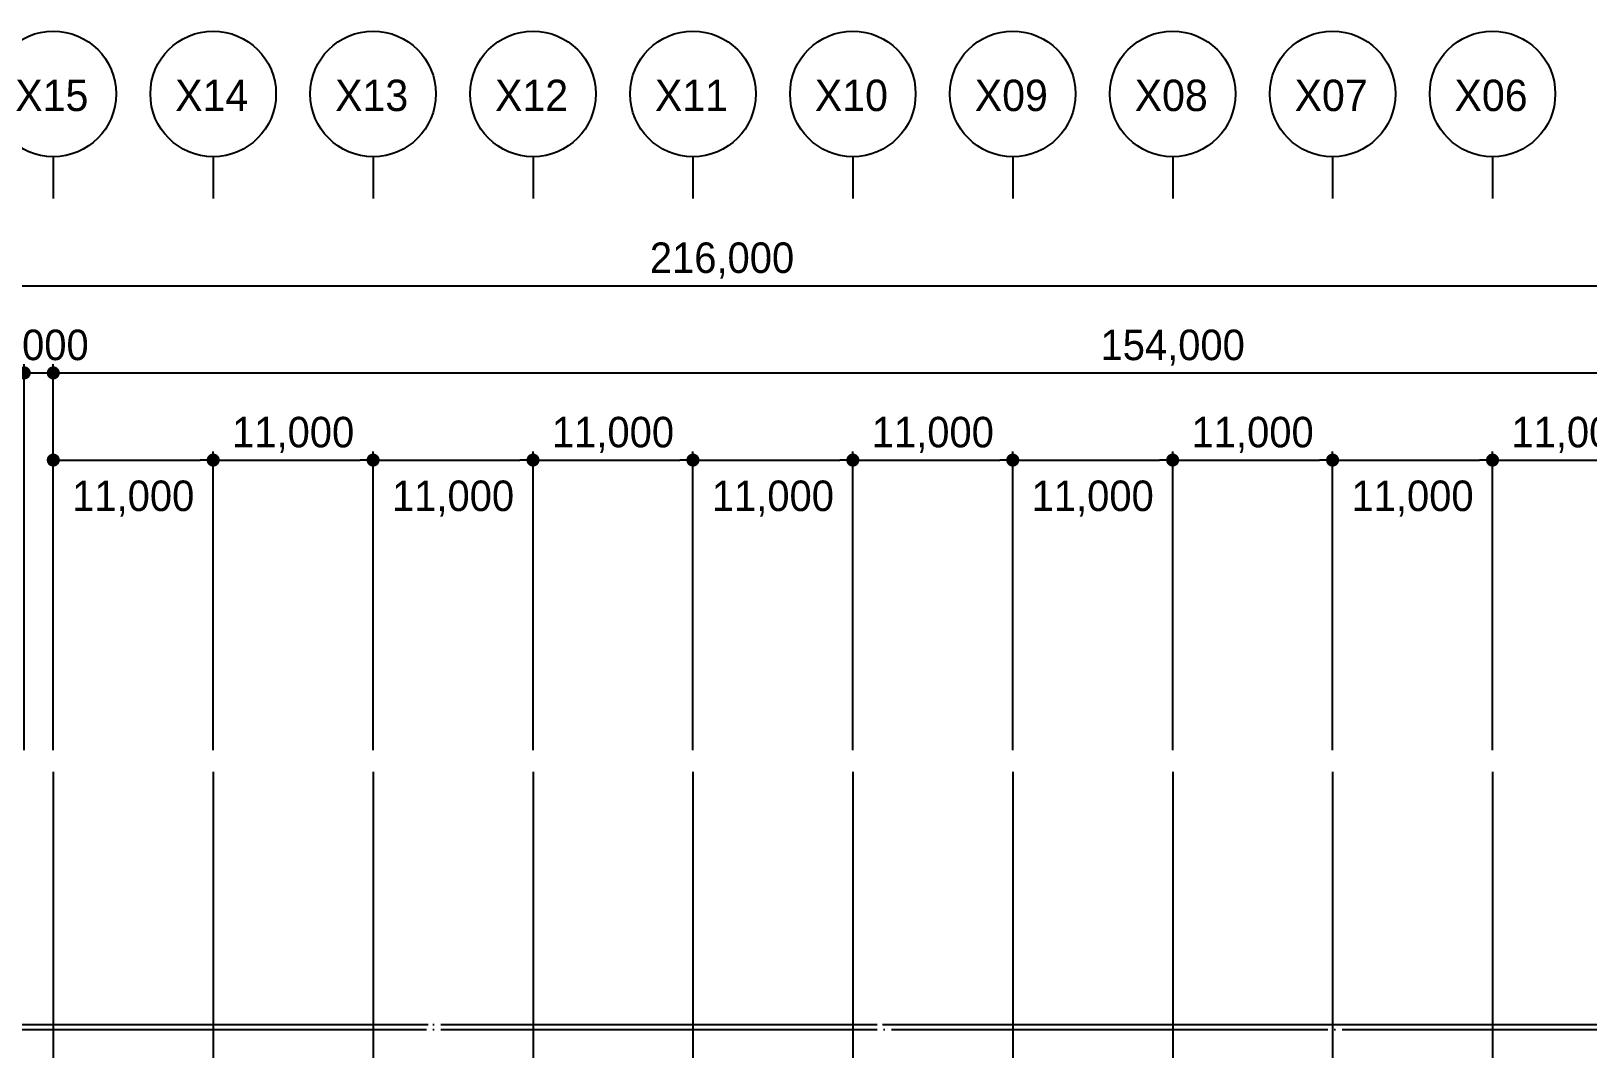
# Model space of a CAD drawing. Header units: millimetres. Extents: x 9068264 to 10076264, y 1307765 to 1705499.
# Drawn here: x 9766672 to 9873756, y 1412935 to 1482971 of the extents above; entities that cross this region are included whole.
import ezdxf
from ezdxf.enums import TextEntityAlignment as Align

# ---------------------------------------------------------------- set-up
doc = ezdxf.new("R2010")
doc.units = ezdxf.units.MM
doc.header["$LTSCALE"] = 1000
doc.linetypes.add('03 단지-0902$0$HIDDEN', pattern=[0.375, 0.25, -0.125])
doc.linetypes.add('x-평면도$0$CEN', pattern=[6.2, 6, -0.1, 0, -0.1])
doc.layers.get('DEFPOINTS').update_dxf_attribs({"color": 151})
for name, color, linetype in [('3 dim0', 7, 'Continuous'), ('SYM-2', 7, 'Continuous'), ('x-평면도$0$A-중심선', 10, 'x-평면도$0$CEN'), ('도로체인', 6, 'Continuous')]:
    doc.layers.add(name, color=color, linetype=linetype)
doc.styles.add('AUDIT_D_190715091641-0', font='')
doc.styles.add('돋움', font='')
doc.styles.get('AUDIT_D_190715091641-0').set_extended_font_data('Dotum')
doc.styles.get('돋움').set_extended_font_data('Dotum')
doc.dimstyles.new('scale600', dxfattribs={"dimscale": 600, "dimtxt": 2, "dimasz": 1, "dimexe": 1, "dimexo": 2.5, "dimgap": 0.8, "dimtad": 1, "dimdec": 0, "dimzin": 0, "dimdsep": 46, "dimlunit": 6, "dimtxsty": 'AUDIT_D_190715091641-0', "dimblk": 'DOT', "dimcen": 0, "dimdle": 1, "dimclrd": 256, "dimclre": 256, "dimclrt": 3, "dimadec": 0, "dimazin": 0, "dimtfac": 1, "dimtdec": 0, "dimtix": 1, "dimtmove": 2, "dimatfit": 3, "dimldrblk": 'DOT', "dimfxl": 0, "dimtolj": 1, "dimtzin": 0, "dimarcsym": 0})

# ---------------------------------------------------------------- blocks, each defined once
blk = doc.blocks.new('_Dot')
at = {"color": 0, "linetype": 'ByBlock', "lineweight": -2}
blk.add_line((-0.5, 0), (-1, 0), dxfattribs=at)
at = {"color": 0, "linetype": 'ByBlock', "const_width": 0.5}
blk.add_lwpolyline([(-0.25, 0, 1), (0.25, 0, 1)], format="xyb", close=True, dxfattribs=at)
blk = doc.blocks.new('*D6')
at = {"layer": '3 dim0', "lineweight": -2, "transparency": 16777216}
for p, q in [((9768196, 1433501), (9768196, 1460051)), ((9922196, 1433501), (9922196, 1460051)), ((9769096, 1459451), (9921296, 1459451))]:
    blk.add_line(p, q, dxfattribs=at)
at = {"layer": 'DEFPOINTS', "color": 0, "transparency": 16777216}
for p in [(9922196, 1459451), (9768196, 1432001), (9922196, 1432001)]:
    blk.add_point(p, dxfattribs=at)
at = {"layer": '3 dim0', "lineweight": -2, "transparency": 16777216, "xscale": 900, "yscale": 900, "zscale": 900, "rotation": 180}
blk.add_blockref('_Dot', (9768196, 1459451), dxfattribs=at)
at = {"layer": '3 dim0', "lineweight": -2, "transparency": 16777216, "xscale": 900, "yscale": 900, "zscale": 900}
blk.add_blockref('_Dot', (9922196, 1459451), dxfattribs=at)
at = {"layer": '3 dim0', "color": 3, "transparency": 16777216, "insert": (9845196, 1461184), "char_height": 2100, "attachment_point": 5, "style": 'AUDIT_D_190715091641-0'}
blk.add_mtext('\\A1;154,000', dxfattribs=at)
blk = doc.blocks.new('*D19')
at = {"layer": '3 dim0', "lineweight": -2, "transparency": 16777216}
for p, q in [((9856196, 1433501), (9856196, 1454051)), ((9857096, 1453451), (9866296, 1453451)), ((9867196, 1433501), (9867196, 1454051))]:
    blk.add_line(p, q, dxfattribs=at)
at = {"layer": 'DEFPOINTS', "color": 0, "transparency": 16777216}
for p in [(9867196, 1453451), (9856196, 1432001), (9867196, 1432001)]:
    blk.add_point(p, dxfattribs=at)
at = {"layer": '3 dim0', "lineweight": -2, "transparency": 16777216, "xscale": 900, "yscale": 900, "zscale": 900, "rotation": 180}
blk.add_blockref('_Dot', (9856196, 1453451), dxfattribs=at)
at = {"layer": '3 dim0', "lineweight": -2, "transparency": 16777216, "xscale": 900, "yscale": 900, "zscale": 900}
blk.add_blockref('_Dot', (9867196, 1453451), dxfattribs=at)
at = {"layer": '3 dim0', "color": 3, "transparency": 16777216, "insert": (9861696, 1450800), "char_height": 2100, "attachment_point": 5, "style": 'AUDIT_D_190715091641-0'}
blk.add_mtext('\\A1;11,000', dxfattribs=at)
blk = doc.blocks.new('*D20')
at = {"layer": '3 dim0', "lineweight": -2, "transparency": 16777216}
for p, q in [((9867196, 1433501), (9867196, 1454051)), ((9868096, 1453451), (9877296, 1453451)), ((9878196, 1433501), (9878196, 1454051))]:
    blk.add_line(p, q, dxfattribs=at)
at = {"layer": 'DEFPOINTS', "color": 0, "transparency": 16777216}
for p in [(9878196, 1453451), (9867196, 1432001), (9878196, 1432001)]:
    blk.add_point(p, dxfattribs=at)
at = {"layer": '3 dim0', "lineweight": -2, "transparency": 16777216, "xscale": 900, "yscale": 900, "zscale": 900, "rotation": 180}
blk.add_blockref('_Dot', (9867196, 1453451), dxfattribs=at)
at = {"layer": '3 dim0', "lineweight": -2, "transparency": 16777216, "xscale": 900, "yscale": 900, "zscale": 900}
blk.add_blockref('_Dot', (9878196, 1453451), dxfattribs=at)
at = {"layer": '3 dim0', "color": 3, "transparency": 16777216, "insert": (9872696, 1455184), "char_height": 2100, "attachment_point": 5, "style": 'AUDIT_D_190715091641-0'}
blk.add_mtext('\\A1;11,000', dxfattribs=at)
blk = doc.blocks.new('*D21')
at = {"layer": '3 dim0', "lineweight": -2, "transparency": 16777216}
for p, q in [((9834196, 1433501), (9834196, 1454051)), ((9835096, 1453451), (9844296, 1453451)), ((9845196, 1433501), (9845196, 1454051))]:
    blk.add_line(p, q, dxfattribs=at)
at = {"layer": 'DEFPOINTS', "color": 0, "transparency": 16777216}
for p in [(9845196, 1453451), (9834196, 1432001), (9845196, 1432001)]:
    blk.add_point(p, dxfattribs=at)
at = {"layer": '3 dim0', "lineweight": -2, "transparency": 16777216, "xscale": 900, "yscale": 900, "zscale": 900, "rotation": 180}
blk.add_blockref('_Dot', (9834196, 1453451), dxfattribs=at)
at = {"layer": '3 dim0', "lineweight": -2, "transparency": 16777216, "xscale": 900, "yscale": 900, "zscale": 900}
blk.add_blockref('_Dot', (9845196, 1453451), dxfattribs=at)
at = {"layer": '3 dim0', "color": 3, "transparency": 16777216, "insert": (9839696, 1450800), "char_height": 2100, "attachment_point": 5, "style": 'AUDIT_D_190715091641-0'}
blk.add_mtext('\\A1;11,000', dxfattribs=at)
blk = doc.blocks.new('*D22')
at = {"layer": '3 dim0', "lineweight": -2, "transparency": 16777216}
for p, q in [((9845196, 1433501), (9845196, 1454051)), ((9846096, 1453451), (9855296, 1453451)), ((9856196, 1433501), (9856196, 1454051))]:
    blk.add_line(p, q, dxfattribs=at)
at = {"layer": 'DEFPOINTS', "color": 0, "transparency": 16777216}
for p in [(9856196, 1453451), (9845196, 1432001), (9856196, 1432001)]:
    blk.add_point(p, dxfattribs=at)
at = {"layer": '3 dim0', "lineweight": -2, "transparency": 16777216, "xscale": 900, "yscale": 900, "zscale": 900, "rotation": 180}
blk.add_blockref('_Dot', (9845196, 1453451), dxfattribs=at)
at = {"layer": '3 dim0', "lineweight": -2, "transparency": 16777216, "xscale": 900, "yscale": 900, "zscale": 900}
blk.add_blockref('_Dot', (9856196, 1453451), dxfattribs=at)
at = {"layer": '3 dim0', "color": 3, "transparency": 16777216, "insert": (9850696, 1455184), "char_height": 2100, "attachment_point": 5, "style": 'AUDIT_D_190715091641-0'}
blk.add_mtext('\\A1;11,000', dxfattribs=at)
blk = doc.blocks.new('*D23')
at = {"layer": '3 dim0', "lineweight": -2, "transparency": 16777216}
for p, q in [((9812196, 1433501), (9812196, 1454051)), ((9813096, 1453451), (9822296, 1453451)), ((9823196, 1433501), (9823196, 1454051))]:
    blk.add_line(p, q, dxfattribs=at)
at = {"layer": 'DEFPOINTS', "color": 0, "transparency": 16777216}
for p in [(9823196, 1453451), (9812196, 1432001), (9823196, 1432001)]:
    blk.add_point(p, dxfattribs=at)
at = {"layer": '3 dim0', "lineweight": -2, "transparency": 16777216, "xscale": 900, "yscale": 900, "zscale": 900, "rotation": 180}
blk.add_blockref('_Dot', (9812196, 1453451), dxfattribs=at)
at = {"layer": '3 dim0', "lineweight": -2, "transparency": 16777216, "xscale": 900, "yscale": 900, "zscale": 900}
blk.add_blockref('_Dot', (9823196, 1453451), dxfattribs=at)
at = {"layer": '3 dim0', "color": 3, "transparency": 16777216, "insert": (9817696, 1450800), "char_height": 2100, "attachment_point": 5, "style": 'AUDIT_D_190715091641-0'}
blk.add_mtext('\\A1;11,000', dxfattribs=at)
blk = doc.blocks.new('*D24')
at = {"layer": '3 dim0', "lineweight": -2, "transparency": 16777216}
for p, q in [((9823196, 1433501), (9823196, 1454051)), ((9824096, 1453451), (9833296, 1453451)), ((9834196, 1433501), (9834196, 1454051))]:
    blk.add_line(p, q, dxfattribs=at)
at = {"layer": 'DEFPOINTS', "color": 0, "transparency": 16777216}
for p in [(9834196, 1453451), (9823196, 1432001), (9834196, 1432001)]:
    blk.add_point(p, dxfattribs=at)
at = {"layer": '3 dim0', "lineweight": -2, "transparency": 16777216, "xscale": 900, "yscale": 900, "zscale": 900, "rotation": 180}
blk.add_blockref('_Dot', (9823196, 1453451), dxfattribs=at)
at = {"layer": '3 dim0', "lineweight": -2, "transparency": 16777216, "xscale": 900, "yscale": 900, "zscale": 900}
blk.add_blockref('_Dot', (9834196, 1453451), dxfattribs=at)
at = {"layer": '3 dim0', "color": 3, "transparency": 16777216, "insert": (9828696, 1455184), "char_height": 2100, "attachment_point": 5, "style": 'AUDIT_D_190715091641-0'}
blk.add_mtext('\\A1;11,000', dxfattribs=at)
blk = doc.blocks.new('*D25')
at = {"layer": '3 dim0', "lineweight": -2, "transparency": 16777216}
for p, q in [((9790196, 1433501), (9790196, 1454051)), ((9791096, 1453451), (9800296, 1453451)), ((9801196, 1433501), (9801196, 1454051))]:
    blk.add_line(p, q, dxfattribs=at)
at = {"layer": 'DEFPOINTS', "color": 0, "transparency": 16777216}
for p in [(9801196, 1453451), (9790196, 1432001), (9801196, 1432001)]:
    blk.add_point(p, dxfattribs=at)
at = {"layer": '3 dim0', "lineweight": -2, "transparency": 16777216, "xscale": 900, "yscale": 900, "zscale": 900, "rotation": 180}
blk.add_blockref('_Dot', (9790196, 1453451), dxfattribs=at)
at = {"layer": '3 dim0', "lineweight": -2, "transparency": 16777216, "xscale": 900, "yscale": 900, "zscale": 900}
blk.add_blockref('_Dot', (9801196, 1453451), dxfattribs=at)
at = {"layer": '3 dim0', "color": 3, "transparency": 16777216, "insert": (9795696, 1450800), "char_height": 2100, "attachment_point": 5, "style": 'AUDIT_D_190715091641-0'}
blk.add_mtext('\\A1;11,000', dxfattribs=at)
blk = doc.blocks.new('*D26')
at = {"layer": '3 dim0', "lineweight": -2, "transparency": 16777216}
for p, q in [((9801196, 1433501), (9801196, 1454051)), ((9802096, 1453451), (9811296, 1453451)), ((9812196, 1433501), (9812196, 1454051))]:
    blk.add_line(p, q, dxfattribs=at)
at = {"layer": 'DEFPOINTS', "color": 0, "transparency": 16777216}
for p in [(9812196, 1453451), (9801196, 1432001), (9812196, 1432001)]:
    blk.add_point(p, dxfattribs=at)
at = {"layer": '3 dim0', "lineweight": -2, "transparency": 16777216, "xscale": 900, "yscale": 900, "zscale": 900, "rotation": 180}
blk.add_blockref('_Dot', (9801196, 1453451), dxfattribs=at)
at = {"layer": '3 dim0', "lineweight": -2, "transparency": 16777216, "xscale": 900, "yscale": 900, "zscale": 900}
blk.add_blockref('_Dot', (9812196, 1453451), dxfattribs=at)
at = {"layer": '3 dim0', "color": 3, "transparency": 16777216, "insert": (9806696, 1455184), "char_height": 2100, "attachment_point": 5, "style": 'AUDIT_D_190715091641-0'}
blk.add_mtext('\\A1;11,000', dxfattribs=at)
blk = doc.blocks.new('*D27')
at = {"layer": '3 dim0', "lineweight": -2, "transparency": 16777216}
for p, q in [((9768196, 1433501), (9768196, 1454051)), ((9769096, 1453451), (9778296, 1453451)), ((9779196, 1433501), (9779196, 1454051))]:
    blk.add_line(p, q, dxfattribs=at)
at = {"layer": 'DEFPOINTS', "color": 0, "transparency": 16777216}
for p in [(9779196, 1453451), (9768196, 1432001), (9779196, 1432001)]:
    blk.add_point(p, dxfattribs=at)
at = {"layer": '3 dim0', "lineweight": -2, "transparency": 16777216, "xscale": 900, "yscale": 900, "zscale": 900, "rotation": 180}
blk.add_blockref('_Dot', (9768196, 1453451), dxfattribs=at)
at = {"layer": '3 dim0', "lineweight": -2, "transparency": 16777216, "xscale": 900, "yscale": 900, "zscale": 900}
blk.add_blockref('_Dot', (9779196, 1453451), dxfattribs=at)
at = {"layer": '3 dim0', "color": 3, "transparency": 16777216, "insert": (9773696, 1450800), "char_height": 2100, "attachment_point": 5, "style": 'AUDIT_D_190715091641-0'}
blk.add_mtext('\\A1;11,000', dxfattribs=at)
blk = doc.blocks.new('*D28')
at = {"layer": '3 dim0', "lineweight": -2, "transparency": 16777216}
for p, q in [((9779196, 1433501), (9779196, 1454051)), ((9780096, 1453451), (9789296, 1453451)), ((9790196, 1433501), (9790196, 1454051))]:
    blk.add_line(p, q, dxfattribs=at)
at = {"layer": 'DEFPOINTS', "color": 0, "transparency": 16777216}
for p in [(9790196, 1453451), (9779196, 1432001), (9790196, 1432001)]:
    blk.add_point(p, dxfattribs=at)
at = {"layer": '3 dim0', "lineweight": -2, "transparency": 16777216, "xscale": 900, "yscale": 900, "zscale": 900, "rotation": 180}
blk.add_blockref('_Dot', (9779196, 1453451), dxfattribs=at)
at = {"layer": '3 dim0', "lineweight": -2, "transparency": 16777216, "xscale": 900, "yscale": 900, "zscale": 900}
blk.add_blockref('_Dot', (9790196, 1453451), dxfattribs=at)
at = {"layer": '3 dim0', "color": 3, "transparency": 16777216, "insert": (9784696, 1455184), "char_height": 2100, "attachment_point": 5, "style": 'AUDIT_D_190715091641-0'}
blk.add_mtext('\\A1;11,000', dxfattribs=at)
blk = doc.blocks.new('*D30')
at = {"layer": '3 dim0', "lineweight": -2, "transparency": 16777216}
for p, q in [((9706196, 1433501), (9706196, 1466051)), ((9922196, 1433501), (9922196, 1466051)), ((9707096, 1465451), (9921296, 1465451))]:
    blk.add_line(p, q, dxfattribs=at)
at = {"layer": 'DEFPOINTS', "color": 0, "transparency": 16777216}
for p in [(9922196, 1465451), (9706196, 1432001), (9922196, 1432001)]:
    blk.add_point(p, dxfattribs=at)
at = {"layer": '3 dim0', "lineweight": -2, "transparency": 16777216, "xscale": 900, "yscale": 900, "zscale": 900, "rotation": 180}
blk.add_blockref('_Dot', (9706196, 1465451), dxfattribs=at)
at = {"layer": '3 dim0', "lineweight": -2, "transparency": 16777216, "xscale": 900, "yscale": 900, "zscale": 900}
blk.add_blockref('_Dot', (9922196, 1465451), dxfattribs=at)
at = {"layer": '3 dim0', "color": 3, "transparency": 16777216, "insert": (9814196, 1467184), "char_height": 2100, "attachment_point": 5, "style": 'AUDIT_D_190715091641-0'}
blk.add_mtext('\\A1;216,000', dxfattribs=at)
blk = doc.blocks.new('*D35')
at = {"layer": '3 dim0', "lineweight": -2, "transparency": 16777216}
for p, q in [((9766196, 1433501), (9766196, 1460051)), ((9768196, 1433501), (9768196, 1460051)), ((9765296, 1459451), (9764396, 1459451)), ((9766196, 1459451), (9768196, 1459451)), ((9769096, 1459451), (9769996, 1459451))]:
    blk.add_line(p, q, dxfattribs=at)
at = {"layer": 'DEFPOINTS', "color": 0, "transparency": 16777216}
for p in [(9768196, 1459451), (9766196, 1432001), (9768196, 1432001)]:
    blk.add_point(p, dxfattribs=at)
at = {"layer": '3 dim0', "lineweight": -2, "transparency": 16777216, "xscale": 900, "yscale": 900, "zscale": 900}
blk.add_blockref('_Dot', (9766196, 1459451), dxfattribs=at)
at = {"layer": '3 dim0', "lineweight": -2, "transparency": 16777216, "xscale": 900, "yscale": 900, "zscale": 900, "rotation": 180}
blk.add_blockref('_Dot', (9768196, 1459451), dxfattribs=at)
at = {"layer": '3 dim0', "color": 3, "transparency": 16777216, "insert": (9767196, 1461184), "char_height": 2100, "attachment_point": 5, "style": 'AUDIT_D_190715091641-0'}
blk.add_mtext('\\A1;2,000', dxfattribs=at)

msp = doc.modelspace()

# ---------------------------------------------------------------- linework, layer by layer
at = {"layer": 'SYM-2'}
for p, q in [((9768195.6, 1474330.5), (9768195.6, 1471450.5)), ((9779195.6, 1474330.5), (9779195.6, 1471450.5)), ((9790195.6, 1474330.5), (9790195.6, 1471450.5)), ((9801195.6, 1474330.5), (9801195.6, 1471450.5)), ((9812195.6, 1474330.5), (9812195.6, 1471450.5)), ((9823195.6, 1474330.5), (9823195.6, 1471450.5)), ((9834195.6, 1474330.5), (9834195.6, 1471450.5)), ((9845195.6, 1474330.5), (9845195.6, 1471450.5)), ((9856195.6, 1474330.5), (9856195.6, 1471450.5)), ((9867195.6, 1474330.5), (9867195.6, 1471450.5))]:
    msp.add_line(p, q, dxfattribs=at)
for centre in [(9768195.6, 1478650.5), (9779195.6, 1478650.5), (9790195.6, 1478650.5), (9801195.6, 1478650.5), (9812195.6, 1478650.5), (9823195.6, 1478650.5), (9834195.6, 1478650.5), (9845195.6, 1478650.5), (9856195.6, 1478650.5), (9867195.6, 1478650.5)]:
    msp.add_circle(centre, 4320, dxfattribs=at)
at = {"layer": 'x-평면도$0$A-중심선', "ltscale": 5}
for p, q in [((9768195.6, 1432001.5), (9768195.6, 1349543.4)), ((9779195.6, 1432001.5), (9779195.6, 1349543.4)), ((9790195.6, 1432001.5), (9790195.6, 1349543.4)), ((9801195.6, 1432001.5), (9801195.6, 1349543.4)), ((9812195.6, 1432001.5), (9812195.6, 1349543.4)), ((9823195.6, 1432001.5), (9823195.6, 1349543.4)), ((9834195.6, 1432001.5), (9834195.6, 1349543.4)), ((9845195.6, 1432001.5), (9845195.6, 1349543.4)), ((9856195.6, 1432001.5), (9856195.6, 1349543.4)), ((9867195.6, 1432001.5), (9867195.6, 1349543.4)), ((9639859.6, 1414610.1), (9967856.6, 1414610.1)), ((9639859.6, 1414260.1), (9967856.6, 1414260.1))]:
    msp.add_line(p, q, dxfattribs=at)
at = {"layer": '도로체인', "linetype": '03 단지-0902$0$HIDDEN', "ltscale": 10}
msp.add_line((9663985, 1414610.1), (9932439.6, 1414610.1), dxfattribs=at)

# ---------------------------------------------------------------- texts
at = {"layer": 'SYM-2', "color": 3, "style": '돋움'}
for s, p in [('X15', (9768096.1, 1478550)), ('X14', (9779096.1, 1478550)), ('X13', (9790096.1, 1478550)), ('X12', (9801096.1, 1478550)), ('X11', (9812096.1, 1478550)), ('X10', (9823096.1, 1478550)), ('X09', (9834096.1, 1478550)), ('X08', (9845096.1, 1478550)), ('X07', (9856096.1, 1478550)), ('X06', (9867096.1, 1478550))]:
    msp.add_text(s, height=2160, dxfattribs=at).set_placement(p, align=Align.MIDDLE_CENTER)

# ---------------------------------------------------------------- dimensions: what is measured, and where the dimension line sits
at = {"layer": '3 dim0'}
for base, p1, p2, picture, middle in [((9922195.6, 1465450.5), (9706195.6, 1432001.5), (9922195.6, 1432001.5), '*D30', (9814195.6, 1467184.3)), ((9768195.6, 1459450.5), (9766195.6, 1432001.5), (9768195.6, 1432001.5), '*D35', (9767195.6, 1461184.3)), ((9922195.6, 1459450.5), (9768195.6, 1432001.5), (9922195.6, 1432001.5), '*D6', (9845195.6, 1461184.3)), ((9790195.6, 1453450.5), (9779195.6, 1432001.5), (9790195.6, 1432001.5), '*D28', (9784695.6, 1455184.3)), ((9812195.6, 1453450.5), (9801195.6, 1432001.5), (9812195.6, 1432001.5), '*D26', (9806695.6, 1455184.3)), ((9834195.6, 1453450.5), (9823195.6, 1432001.5), (9834195.6, 1432001.5), '*D24', (9828695.6, 1455184.3)), ((9856195.6, 1453450.5), (9845195.6, 1432001.5), (9856195.6, 1432001.5), '*D22', (9850695.6, 1455184.3)), ((9878195.6, 1453450.5), (9867195.6, 1432001.5), (9878195.6, 1432001.5), '*D20', (9872695.6, 1455184.3))]:
    dim = msp.add_linear_dim(base=base, p1=p1, p2=p2, dimstyle='scale600', override={"dimtxt": 3.5, "dimasz": 1.5}, dxfattribs=at)
    dim.commit()
    dim.dimension.update_dxf_attribs({"geometry": picture, "text_midpoint": middle})
for base, p1, p2, picture, middle in [((9779195.6, 1453450.5), (9768195.6, 1432001.5), (9779195.6, 1432001.5), '*D27', (9773695.6, 1450800.1)), ((9801195.6, 1453450.5), (9790195.6, 1432001.5), (9801195.6, 1432001.5), '*D25', (9795695.6, 1450800.1)), ((9823195.6, 1453450.5), (9812195.6, 1432001.5), (9823195.6, 1432001.5), '*D23', (9817695.6, 1450800.1)), ((9845195.6, 1453450.5), (9834195.6, 1432001.5), (9845195.6, 1432001.5), '*D21', (9839695.6, 1450800.1)), ((9867195.6, 1453450.5), (9856195.6, 1432001.5), (9867195.6, 1432001.5), '*D19', (9861695.6, 1450800.1))]:
    dim = msp.add_linear_dim(base=base, p1=p1, p2=p2, dimstyle='scale600', override={"dimtxt": 3.5, "dimasz": 1.5}, dxfattribs=at)
    dim.commit()
    dim.dimension.update_dxf_attribs({"geometry": picture, "text_midpoint": middle, "dimtype": 160})

doc.saveas('drawing.dxf')
